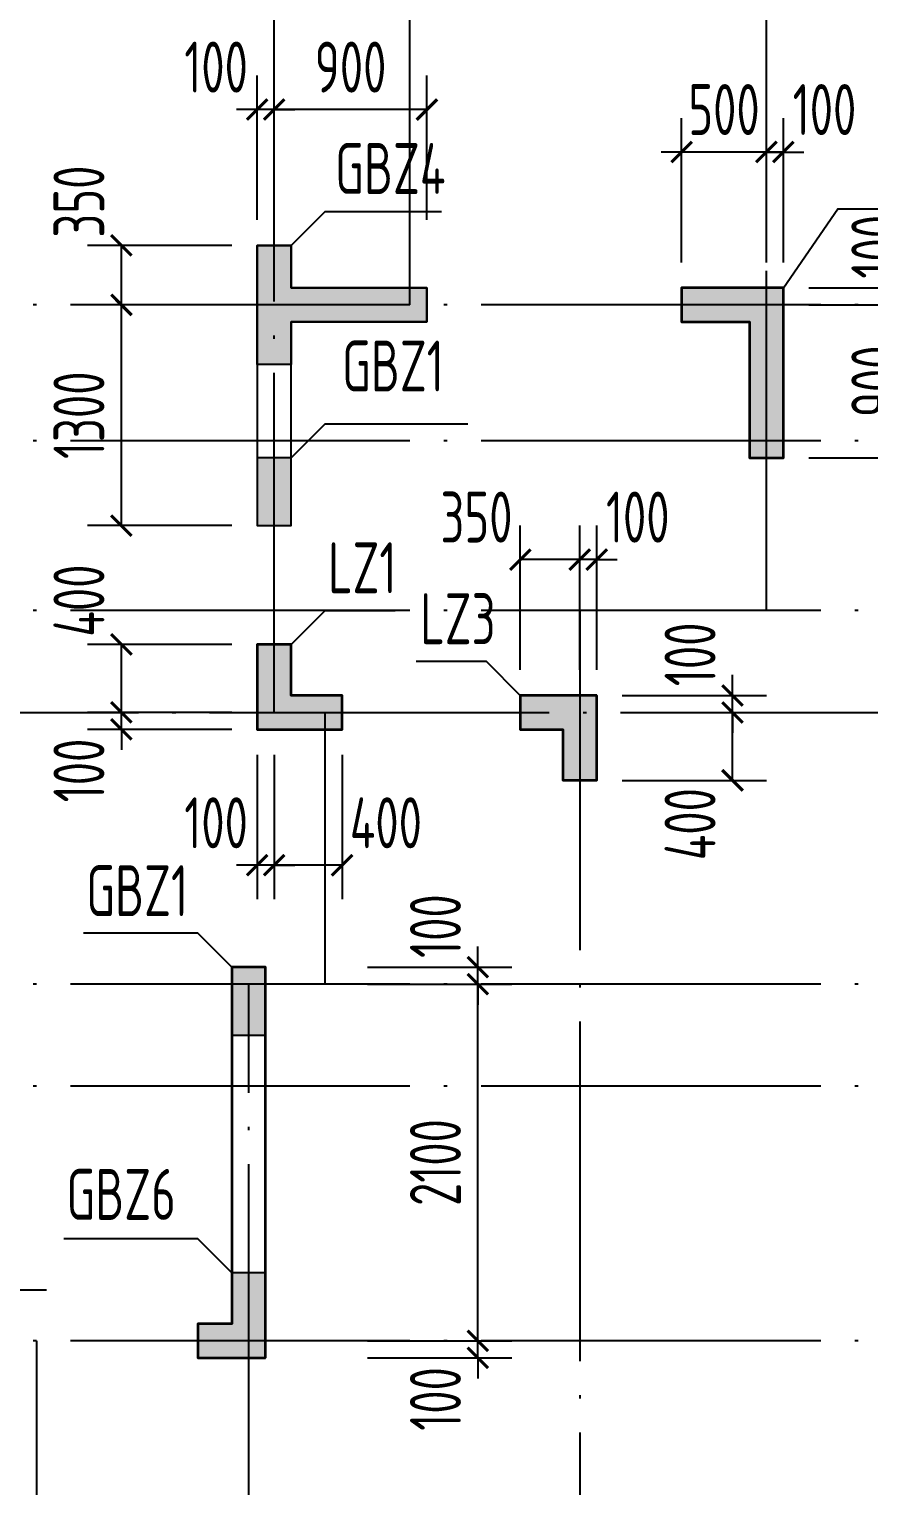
# Model space of a CAD drawing. Extents: x -1058961 to 23600, y -449123 to 2751847.
# Drawn here: x -433167 to -428220, y -249865 to -241287 of the extents above; entities that cross this region are included whole.
import ezdxf
from ezdxf.enums import TextEntityAlignment as Align

# ---------------------------------------------------------------- set-up
doc = ezdxf.new("R2010")
doc.units = 0
doc.header["$LTSCALE"] = 1000
doc.linetypes.add('DOTE', pattern=[2.42, 2, -0.2, 0.02, -0.2])
doc.layers.get('0').update_dxf_attribs({"linetype": 'CONTINUOUS'})
doc.layers.get('DEFPOINTS').update_dxf_attribs({"linetype": 'CONTINUOUS'})
for name, color, linetype in [('A-DOTE', 10, 'DOTE'), ('S-Q墙实线', 6, 'CONTINUOUS'), ('S-Q墙标注', 3, 'CONTINUOUS'), ('S-X详图填充', 252, 'CONTINUOUS'), ('S-X详图实线', 4, 'CONTINUOUS'), ('S-Z柱实线', 6, 'CONTINUOUS'), ('S-Z柱编号', 6, 'CONTINUOUS')]:
    doc.layers.add(name, color=color, linetype=linetype)
doc.styles.add('TSSD_REIN', font='tssdeng.shx', dxfattribs={"width": 0.7, "height": 300, "bigfont": 'tssdchn.shx'})
doc.styles.add('结构文字', font='zstxt.shx', dxfattribs={"width": 0.7, "bigfont": 'zshz.shx'})
doc.dimstyles.new('STRUCK', dxfattribs={"dimtxt": 400, "dimasz": 121, "dimexe": 200, "dimexo": 150, "dimgap": 115, "dimtad": 1, "dimdec": 0, "dimdsep": 46, "dimtxsty": '结构文字', "dimblk": 'ARCHTICK', "dimcen": 400, "dimclrd": 3, "dimclre": 3, "dimclrt": 7, "dimadec": 0, "dimazin": 0, "dimtfac": 1, "dimtdec": 0, "dimtix": 1, "dimtmove": 2, "dimatfit": 3, "dimldrblk": '_DIMX', "dimfxl": 0, "dimtolj": 1, "dimtzin": 0, "dimarcsym": 0})

# ---------------------------------------------------------------- blocks, each defined once
blk = doc.blocks.new('20210726.16395156')
at = {"layer": 'A-DOTE'}
for p, q in [((18500, 13100.3), (18500, 18249.9)), ((19300, 15500), (19300, 18249.9)), ((21400, 13700), (21400, 18249.9)), ((55600, 15500), (3600, 15500)), ((55600, 14700), (3600, 14700)), ((55600, 13700), (3600, 13700)), ((20299.8, 13700), (20300, 3600)), ((3600, 13100.3), (55600, 13100.3)), ((18800, 11500), (18800, 13100)), ((55600, 11500), (3600, 11500)), ((18350, 3600.1), (18350, 11500)), ((55600, 10900), (3600, 10900)), ((55600, 9400), (3600, 9400)), ((17100, 9400), (17100, 3600))]:
    blk.add_line(p, q, dxfattribs=at)
blk = doc.blocks.new('_ArchTick')
at = {"color": 0, "linetype": 'ByBlock', "const_width": 0.15}
blk.add_lwpolyline([(-0.5, -0.5), (0.5, 0.5)], dxfattribs=at)
blk = doc.blocks.new('*D793')
at = {"layer": 'DEFPOINTS', "color": 0}
for p in [(-432623.5, -245310.5), (-431823.5, -245310.5), (-431823.5, -245410.5)]:
    blk.add_point(p, dxfattribs=at)
at = {"layer": 'S-Q墙标注', "color": 3, "lineweight": -2}
for p, q in [((-432623.5, -245310.5), (-432623.5, -245189.5)), ((-431973.5, -245310.5), (-432823.5, -245310.5)), ((-432623.5, -245410.5), (-432623.5, -245310.5)), ((-431973.5, -245410.5), (-432823.5, -245410.5)), ((-432623.5, -245410.5), (-432623.5, -245531.5))]:
    blk.add_line(p, q, dxfattribs=at)
at = {"layer": 'S-Q墙标注', "color": 3, "lineweight": -2, "xscale": 121, "yscale": 121, "zscale": 121}
for p, rotation in [((-432623.5, -245310.5), 270), ((-432623.5, -245410.5), 90)]:
    blk.add_blockref('_ArchTick', p, dxfattribs=dict(at, rotation=rotation))
at = {"layer": 'S-Q墙标注', "color": 7, "insert": (-432873.5, -245652.4), "char_height": 300, "attachment_point": 5, "rotation": 90, "style": 'TSSD_REIN'}
blk.add_mtext('\\A1;100', dxfattribs=at)
blk = doc.blocks.new('_DIMX')
blk.add_line((-150, 0), (150, 0))
at = {"const_width": 50}
blk.add_lwpolyline([(-70, -70), (70, 70)], dxfattribs=at)
blk = doc.blocks.new('*D794')
at = {"layer": 'DEFPOINTS', "color": 0}
for p in [(-432623.5, -244910.5), (-431823.5, -244910.5), (-431823.5, -245310.5)]:
    blk.add_point(p, dxfattribs=at)
at = {"layer": 'S-Q墙标注', "color": 3, "lineweight": -2}
for p, q in [((-431973.5, -244910.5), (-432823.5, -244910.5)), ((-432623.5, -245310.5), (-432623.5, -244910.5)), ((-431973.5, -245310.5), (-432823.5, -245310.5))]:
    blk.add_line(p, q, dxfattribs=at)
at = {"layer": 'S-Q墙标注', "color": 3, "lineweight": -2, "xscale": 121, "yscale": 121, "zscale": 121}
for p, rotation in [((-432623.5, -244910.5), 90), ((-432623.5, -245310.5), 270)]:
    blk.add_blockref('_ArchTick', p, dxfattribs=dict(at, rotation=rotation))
at = {"layer": 'S-Q墙标注', "color": 7, "insert": (-432873.5, -244652.4), "char_height": 300, "attachment_point": 5, "rotation": 90, "style": 'TSSD_REIN'}
blk.add_mtext('\\A1;400', dxfattribs=at)
blk = doc.blocks.new('*D795')
at = {"layer": 'DEFPOINTS', "color": 0}
for p in [(-431723.5, -245410.5), (-431323.5, -245410.5), (-431723.5, -246210.5)]:
    blk.add_point(p, dxfattribs=at)
at = {"layer": 'S-Q墙标注', "color": 3, "lineweight": -2}
for p, q in [((-431723.5, -245560.5), (-431723.5, -246410.5)), ((-431323.5, -245560.5), (-431323.5, -246410.5)), ((-431323.5, -246210.5), (-431723.5, -246210.5))]:
    blk.add_line(p, q, dxfattribs=at)
at = {"layer": 'S-Q墙标注', "color": 3, "lineweight": -2, "xscale": 121, "yscale": 121, "zscale": 121, "rotation": 180}
blk.add_blockref('_ArchTick', (-431723.5, -246210.5), dxfattribs=at)
at = {"layer": 'S-Q墙标注', "color": 3, "lineweight": -2, "xscale": 121, "yscale": 121, "zscale": 121}
blk.add_blockref('_ArchTick', (-431323.5, -246210.5), dxfattribs=at)
at = {"layer": 'S-Q墙标注', "color": 7, "insert": (-431065.4, -245960.5), "char_height": 300, "attachment_point": 5, "style": 'TSSD_REIN'}
blk.add_mtext('\\A1;400', dxfattribs=at)
blk = doc.blocks.new('*D796')
at = {"layer": 'DEFPOINTS', "color": 0}
for p in [(-431823.5, -245410.5), (-431723.5, -245410.5), (-431823.5, -246210.5)]:
    blk.add_point(p, dxfattribs=at)
at = {"layer": 'S-Q墙标注', "color": 3, "lineweight": -2}
for p, q in [((-431823.5, -245560.5), (-431823.5, -246410.5)), ((-431723.5, -245560.5), (-431723.5, -246410.5)), ((-431823.5, -246210.5), (-431944.5, -246210.5)), ((-431723.5, -246210.5), (-431823.5, -246210.5)), ((-431723.5, -246210.5), (-431602.5, -246210.5))]:
    blk.add_line(p, q, dxfattribs=at)
at = {"layer": 'S-Q墙标注', "color": 3, "lineweight": -2, "xscale": 121, "yscale": 121, "zscale": 121}
blk.add_blockref('_ArchTick', (-431823.5, -246210.5), dxfattribs=at)
at = {"layer": 'S-Q墙标注', "color": 3, "lineweight": -2, "xscale": 121, "yscale": 121, "zscale": 121, "rotation": 180}
blk.add_blockref('_ArchTick', (-431723.5, -246210.5), dxfattribs=at)
at = {"layer": 'S-Q墙标注', "color": 7, "insert": (-432065.4, -245960.5), "char_height": 300, "attachment_point": 5, "style": 'TSSD_REIN'}
blk.add_mtext('\\A1;100', dxfattribs=at)
blk = doc.blocks.new('*D797')
at = {"layer": 'DEFPOINTS', "color": 0}
for p in [(-428723.5, -242910.8), (-427923.5, -242910.8), (-428723.5, -243810.8)]:
    blk.add_point(p, dxfattribs=at)
at = {"layer": 'S-Q墙标注', "color": 3, "lineweight": -2}
for p, q in [((-428573.5, -242910.8), (-427723.5, -242910.8)), ((-427923.5, -243810.8), (-427923.5, -242910.8)), ((-428573.5, -243810.8), (-427723.5, -243810.8))]:
    blk.add_line(p, q, dxfattribs=at)
at = {"layer": 'S-Q墙标注', "color": 3, "lineweight": -2, "xscale": 121, "yscale": 121, "zscale": 121}
for p, rotation in [((-427923.5, -242910.8), 90), ((-427923.5, -243810.8), 270)]:
    blk.add_blockref('_ArchTick', p, dxfattribs=dict(at, rotation=rotation))
at = {"layer": 'S-Q墙标注', "color": 7, "insert": (-428173.5, -243360.8), "char_height": 300, "attachment_point": 5, "rotation": 90, "style": 'TSSD_REIN'}
blk.add_mtext('\\A1;900', dxfattribs=at)
blk = doc.blocks.new('*D798')
at = {"layer": 'DEFPOINTS', "color": 0}
for p in [(-428723.5, -242810.8), (-427923.5, -242810.8), (-428723.5, -242910.8)]:
    blk.add_point(p, dxfattribs=at)
at = {"layer": 'S-Q墙标注', "color": 3, "lineweight": -2}
for p, q in [((-427923.5, -242810.8), (-427923.5, -242689.8)), ((-428573.5, -242810.8), (-427723.5, -242810.8)), ((-427923.5, -242910.8), (-427923.5, -242810.8)), ((-428573.5, -242910.8), (-427723.5, -242910.8)), ((-427923.5, -242910.8), (-427923.5, -243031.8))]:
    blk.add_line(p, q, dxfattribs=at)
at = {"layer": 'S-Q墙标注', "color": 3, "lineweight": -2, "xscale": 121, "yscale": 121, "zscale": 121}
for p, rotation in [((-427923.5, -242810.8), 270), ((-427923.5, -242910.8), 90)]:
    blk.add_blockref('_ArchTick', p, dxfattribs=dict(at, rotation=rotation))
at = {"layer": 'S-Q墙标注', "color": 7, "insert": (-428173.5, -242568.8), "char_height": 300, "attachment_point": 5, "rotation": 90, "style": 'TSSD_REIN'}
blk.add_mtext('\\A1;100', dxfattribs=at)
blk = doc.blocks.new('*D799')
at = {"layer": 'DEFPOINTS', "color": 0}
for p in [(-428823.5, -242010.8), (-428823.5, -242810.8), (-428723.5, -242810.8)]:
    blk.add_point(p, dxfattribs=at)
at = {"layer": 'S-Q墙标注', "color": 3, "lineweight": -2}
for p, q in [((-428823.5, -242660.8), (-428823.5, -241810.8)), ((-428723.5, -242660.8), (-428723.5, -241810.8)), ((-428823.5, -242010.8), (-428944.5, -242010.8)), ((-428723.5, -242010.8), (-428823.5, -242010.8)), ((-428723.5, -242010.8), (-428602.5, -242010.8))]:
    blk.add_line(p, q, dxfattribs=at)
at = {"layer": 'S-Q墙标注', "color": 3, "lineweight": -2, "xscale": 121, "yscale": 121, "zscale": 121}
blk.add_blockref('_ArchTick', (-428823.5, -242010.8), dxfattribs=at)
at = {"layer": 'S-Q墙标注', "color": 3, "lineweight": -2, "xscale": 121, "yscale": 121, "zscale": 121, "rotation": 180}
blk.add_blockref('_ArchTick', (-428723.5, -242010.8), dxfattribs=at)
at = {"layer": 'S-Q墙标注', "color": 7, "insert": (-428481.6, -241760.8), "char_height": 300, "attachment_point": 5, "style": 'TSSD_REIN'}
blk.add_mtext('\\A1;100', dxfattribs=at)
blk = doc.blocks.new('*D800')
at = {"layer": 'DEFPOINTS', "color": 0}
for p in [(-429323.4, -242010.8), (-429323.4, -242810.8), (-428823.5, -242810.8)]:
    blk.add_point(p, dxfattribs=at)
at = {"layer": 'S-Q墙标注', "color": 3, "lineweight": -2}
for p, q in [((-429323.4, -242660.8), (-429323.4, -241810.8)), ((-428823.5, -242660.8), (-428823.5, -241810.8)), ((-429323.4, -242010.8), (-429444.4, -242010.8)), ((-428823.5, -242010.8), (-429323.4, -242010.8)), ((-428823.5, -242010.8), (-428702.5, -242010.8))]:
    blk.add_line(p, q, dxfattribs=at)
at = {"layer": 'S-Q墙标注', "color": 3, "lineweight": -2, "xscale": 121, "yscale": 121, "zscale": 121}
blk.add_blockref('_ArchTick', (-429323.4, -242010.8), dxfattribs=at)
at = {"layer": 'S-Q墙标注', "color": 3, "lineweight": -2, "xscale": 121, "yscale": 121, "zscale": 121, "rotation": 180}
blk.add_blockref('_ArchTick', (-428823.5, -242010.8), dxfattribs=at)
at = {"layer": 'S-Q墙标注', "color": 7, "insert": (-429073.5, -241760.8), "char_height": 300, "attachment_point": 5, "style": 'TSSD_REIN'}
blk.add_mtext('\\A1;500', dxfattribs=at)
blk = doc.blocks.new('*D801')
at = {"layer": 'DEFPOINTS', "color": 0}
for p in [(-431323.4, -249010.8), (-430523.4, -249010.8), (-431323.4, -249110.8)]:
    blk.add_point(p, dxfattribs=at)
at = {"layer": 'S-Q墙标注', "color": 3, "lineweight": -2}
for p, q in [((-430523.4, -249010.8), (-430523.4, -248889.8)), ((-431173.4, -249010.8), (-430323.4, -249010.8)), ((-430523.4, -249110.8), (-430523.4, -249010.8)), ((-431173.4, -249110.8), (-430323.4, -249110.8)), ((-430523.4, -249110.8), (-430523.4, -249231.8))]:
    blk.add_line(p, q, dxfattribs=at)
at = {"layer": 'S-Q墙标注', "color": 3, "lineweight": -2, "xscale": 121, "yscale": 121, "zscale": 121}
for p, rotation in [((-430523.4, -249010.8), 270), ((-430523.4, -249110.8), 90)]:
    blk.add_blockref('_ArchTick', p, dxfattribs=dict(at, rotation=rotation))
at = {"layer": 'S-Q墙标注', "color": 7, "insert": (-430773.4, -249352.7), "char_height": 300, "attachment_point": 5, "rotation": 90, "style": 'TSSD_REIN'}
blk.add_mtext('\\A1;100', dxfattribs=at)
blk = doc.blocks.new('*D802')
at = {"layer": 'DEFPOINTS', "color": 0}
for p in [(-431323.4, -246910.8), (-430523.4, -246910.8), (-431323.4, -249010.8)]:
    blk.add_point(p, dxfattribs=at)
at = {"layer": 'S-Q墙标注', "color": 3, "lineweight": -2}
for p, q in [((-431173.4, -246910.8), (-430323.4, -246910.8)), ((-430523.4, -249010.8), (-430523.4, -246910.8)), ((-431173.4, -249010.8), (-430323.4, -249010.8))]:
    blk.add_line(p, q, dxfattribs=at)
at = {"layer": 'S-Q墙标注', "color": 3, "lineweight": -2, "xscale": 121, "yscale": 121, "zscale": 121}
for p, rotation in [((-430523.4, -246910.8), 90), ((-430523.4, -249010.8), 270)]:
    blk.add_blockref('_ArchTick', p, dxfattribs=dict(at, rotation=rotation))
at = {"layer": 'S-Q墙标注', "color": 7, "insert": (-430773.4, -247960.8), "char_height": 300, "attachment_point": 5, "rotation": 90, "style": 'TSSD_REIN'}
blk.add_mtext('\\A1;2100', dxfattribs=at)
blk = doc.blocks.new('*D803')
at = {"layer": 'DEFPOINTS', "color": 0}
for p in [(-431323.4, -246810.8), (-430523.4, -246810.8), (-431323.4, -246910.8)]:
    blk.add_point(p, dxfattribs=at)
at = {"layer": 'S-Q墙标注', "color": 3, "lineweight": -2}
for p, q in [((-430523.4, -246810.8), (-430523.4, -246689.8)), ((-431173.4, -246810.8), (-430323.4, -246810.8)), ((-430523.4, -246910.8), (-430523.4, -246810.8)), ((-431173.4, -246910.8), (-430323.4, -246910.8)), ((-430523.4, -246910.8), (-430523.4, -247031.8))]:
    blk.add_line(p, q, dxfattribs=at)
at = {"layer": 'S-Q墙标注', "color": 3, "lineweight": -2, "xscale": 121, "yscale": 121, "zscale": 121}
for p, rotation in [((-430523.4, -246810.8), 270), ((-430523.4, -246910.8), 90)]:
    blk.add_blockref('_ArchTick', p, dxfattribs=dict(at, rotation=rotation))
at = {"layer": 'S-Q墙标注', "color": 7, "insert": (-430773.4, -246568.8), "char_height": 300, "attachment_point": 5, "rotation": 90, "style": 'TSSD_REIN'}
blk.add_mtext('\\A1;100', dxfattribs=at)
blk = doc.blocks.new('*D852')
at = {"layer": 'DEFPOINTS', "color": 0}
for p in [(-430273.5, -244410.5), (-430273.5, -245210.5), (-429923.7, -245210.5)]:
    blk.add_point(p, dxfattribs=at)
at = {"layer": 'S-Q墙标注', "color": 3, "lineweight": -2}
for p, q in [((-430273.5, -245060.5), (-430273.5, -244210.5)), ((-429923.7, -245060.5), (-429923.7, -244210.5)), ((-429923.7, -244410.5), (-430273.5, -244410.5))]:
    blk.add_line(p, q, dxfattribs=at)
at = {"layer": 'S-Q墙标注', "color": 3, "lineweight": -2, "xscale": 121, "yscale": 121, "zscale": 121, "rotation": 180}
blk.add_blockref('_ArchTick', (-430273.5, -244410.5), dxfattribs=at)
at = {"layer": 'S-Q墙标注', "color": 3, "lineweight": -2, "xscale": 121, "yscale": 121, "zscale": 121}
blk.add_blockref('_ArchTick', (-429923.7, -244410.5), dxfattribs=at)
at = {"layer": 'S-Q墙标注', "color": 7, "insert": (-430531.6, -244160.5), "char_height": 300, "attachment_point": 5, "style": 'TSSD_REIN'}
blk.add_mtext('\\A1;350', dxfattribs=at)
blk = doc.blocks.new('*D855')
at = {"layer": 'DEFPOINTS', "color": 0}
for p in [(-429923.7, -244410.5), (-429923.7, -245210.5), (-429823.5, -245210.5)]:
    blk.add_point(p, dxfattribs=at)
at = {"layer": 'S-Q墙标注', "color": 3, "lineweight": -2}
for p, q in [((-429923.7, -245060.5), (-429923.7, -244210.5)), ((-429823.5, -245060.5), (-429823.5, -244210.5)), ((-429923.7, -244410.5), (-430044.7, -244410.5)), ((-429823.5, -244410.5), (-429923.7, -244410.5)), ((-429823.5, -244410.5), (-429702.5, -244410.5))]:
    blk.add_line(p, q, dxfattribs=at)
at = {"layer": 'S-Q墙标注', "color": 3, "lineweight": -2, "xscale": 121, "yscale": 121, "zscale": 121}
blk.add_blockref('_ArchTick', (-429923.7, -244410.5), dxfattribs=at)
at = {"layer": 'S-Q墙标注', "color": 3, "lineweight": -2, "xscale": 121, "yscale": 121, "zscale": 121, "rotation": 180}
blk.add_blockref('_ArchTick', (-429823.5, -244410.5), dxfattribs=at)
at = {"layer": 'S-Q墙标注', "color": 7, "insert": (-429581.6, -244160.5), "char_height": 300, "attachment_point": 5, "style": 'TSSD_REIN'}
blk.add_mtext('\\A1;100', dxfattribs=at)
blk = doc.blocks.new('*D853')
at = {"layer": 'DEFPOINTS', "color": 0}
for p in [(-429823.5, -245210.5), (-429023.5, -245210.5), (-429823.5, -245310.5)]:
    blk.add_point(p, dxfattribs=at)
at = {"layer": 'S-Q墙标注', "color": 3, "lineweight": -2}
for p, q in [((-429023.5, -245210.5), (-429023.5, -245089.5)), ((-429673.5, -245210.5), (-428823.5, -245210.5)), ((-429023.5, -245310.5), (-429023.5, -245210.5)), ((-429673.5, -245310.5), (-428823.5, -245310.5)), ((-429023.5, -245310.5), (-429023.5, -245431.5))]:
    blk.add_line(p, q, dxfattribs=at)
at = {"layer": 'S-Q墙标注', "color": 3, "lineweight": -2, "xscale": 121, "yscale": 121, "zscale": 121}
for p, rotation in [((-429023.5, -245210.5), 270), ((-429023.5, -245310.5), 90)]:
    blk.add_blockref('_ArchTick', p, dxfattribs=dict(at, rotation=rotation))
at = {"layer": 'S-Q墙标注', "color": 7, "insert": (-429273.5, -244968.6), "char_height": 300, "attachment_point": 5, "rotation": 90, "style": 'TSSD_REIN'}
blk.add_mtext('\\A1;100', dxfattribs=at)
blk = doc.blocks.new('*D854')
at = {"layer": 'DEFPOINTS', "color": 0}
for p in [(-429823.5, -245310.5), (-429023.5, -245310.5), (-429823.5, -245710.5)]:
    blk.add_point(p, dxfattribs=at)
at = {"layer": 'S-Q墙标注', "color": 3, "lineweight": -2}
for p, q in [((-429673.5, -245310.5), (-428823.5, -245310.5)), ((-429023.5, -245710.5), (-429023.5, -245310.5)), ((-429673.5, -245710.5), (-428823.5, -245710.5))]:
    blk.add_line(p, q, dxfattribs=at)
at = {"layer": 'S-Q墙标注', "color": 3, "lineweight": -2, "xscale": 121, "yscale": 121, "zscale": 121}
for p, rotation in [((-429023.5, -245310.5), 90), ((-429023.5, -245710.5), 270)]:
    blk.add_blockref('_ArchTick', p, dxfattribs=dict(at, rotation=rotation))
at = {"layer": 'S-Q墙标注', "color": 7, "insert": (-429273.5, -245968.6), "char_height": 300, "attachment_point": 5, "rotation": 90, "style": 'TSSD_REIN'}
blk.add_mtext('\\A1;400', dxfattribs=at)
blk = doc.blocks.new('*D1256')
at = {"layer": 'DEFPOINTS', "color": 0}
for p in [(-432623.5, -242910.8), (-431823.5, -242910.8), (-431823.5, -244210.8)]:
    blk.add_point(p, dxfattribs=at)
at = {"layer": 'S-Q墙标注', "color": 3, "lineweight": -2}
for p, q in [((-431973.5, -242910.8), (-432823.5, -242910.8)), ((-432623.5, -244210.8), (-432623.5, -242910.8)), ((-431973.5, -244210.8), (-432823.5, -244210.8))]:
    blk.add_line(p, q, dxfattribs=at)
at = {"layer": 'S-Q墙标注', "color": 3, "lineweight": -2, "xscale": 121, "yscale": 121, "zscale": 121}
for p, rotation in [((-432623.5, -242910.8), 90), ((-432623.5, -244210.8), 270)]:
    blk.add_blockref('_ArchTick', p, dxfattribs=dict(at, rotation=rotation))
at = {"layer": 'S-Q墙标注', "color": 7, "insert": (-432873.5, -243560.8), "char_height": 300, "attachment_point": 5, "rotation": 90, "style": 'TSSD_REIN'}
blk.add_mtext('\\A1;1300', dxfattribs=at)
blk = doc.blocks.new('*D1257')
at = {"layer": 'DEFPOINTS', "color": 0}
for p in [(-432623.5, -242560.8), (-431823.5, -242560.8), (-431823.5, -242910.8)]:
    blk.add_point(p, dxfattribs=at)
at = {"layer": 'S-Q墙标注', "color": 3, "lineweight": -2}
for p, q in [((-431973.5, -242560.8), (-432823.5, -242560.8)), ((-432623.5, -242910.8), (-432623.5, -242560.8)), ((-431973.5, -242910.8), (-432823.5, -242910.8))]:
    blk.add_line(p, q, dxfattribs=at)
at = {"layer": 'S-Q墙标注', "color": 3, "lineweight": -2, "xscale": 121, "yscale": 121, "zscale": 121}
for p, rotation in [((-432623.5, -242560.8), 90), ((-432623.5, -242910.8), 270)]:
    blk.add_blockref('_ArchTick', p, dxfattribs=dict(at, rotation=rotation))
at = {"layer": 'S-Q墙标注', "color": 7, "insert": (-432873.5, -242302.7), "char_height": 300, "attachment_point": 5, "rotation": 90, "style": 'TSSD_REIN'}
blk.add_mtext('\\A1;350', dxfattribs=at)
blk = doc.blocks.new('*D1258')
at = {"layer": 'DEFPOINTS', "color": 0}
for p in [(-431723.5, -241760.8), (-431723.5, -242560.8), (-430823.4, -242560.8)]:
    blk.add_point(p, dxfattribs=at)
at = {"layer": 'S-Q墙标注', "color": 3, "lineweight": -2}
for p, q in [((-431723.5, -242410.8), (-431723.5, -241560.8)), ((-430823.4, -242410.8), (-430823.4, -241560.8)), ((-430823.4, -241760.8), (-431723.5, -241760.8))]:
    blk.add_line(p, q, dxfattribs=at)
at = {"layer": 'S-Q墙标注', "color": 3, "lineweight": -2, "xscale": 121, "yscale": 121, "zscale": 121, "rotation": 180}
blk.add_blockref('_ArchTick', (-431723.5, -241760.8), dxfattribs=at)
at = {"layer": 'S-Q墙标注', "color": 3, "lineweight": -2, "xscale": 121, "yscale": 121, "zscale": 121}
blk.add_blockref('_ArchTick', (-430823.4, -241760.8), dxfattribs=at)
at = {"layer": 'S-Q墙标注', "color": 7, "insert": (-431273.4, -241510.8), "char_height": 300, "attachment_point": 5, "style": 'TSSD_REIN'}
blk.add_mtext('\\A1;900', dxfattribs=at)
blk = doc.blocks.new('*D1259')
at = {"layer": 'DEFPOINTS', "color": 0}
for p in [(-431823.5, -241760.8), (-431823.5, -242560.8), (-431723.5, -242560.8)]:
    blk.add_point(p, dxfattribs=at)
at = {"layer": 'S-Q墙标注', "color": 3, "lineweight": -2}
for p, q in [((-431823.5, -242410.8), (-431823.5, -241560.8)), ((-431723.5, -242410.8), (-431723.5, -241560.8)), ((-431823.5, -241760.8), (-431944.5, -241760.8)), ((-431723.5, -241760.8), (-431823.5, -241760.8)), ((-431723.5, -241760.8), (-431602.5, -241760.8))]:
    blk.add_line(p, q, dxfattribs=at)
at = {"layer": 'S-Q墙标注', "color": 3, "lineweight": -2, "xscale": 121, "yscale": 121, "zscale": 121}
blk.add_blockref('_ArchTick', (-431823.5, -241760.8), dxfattribs=at)
at = {"layer": 'S-Q墙标注', "color": 3, "lineweight": -2, "xscale": 121, "yscale": 121, "zscale": 121, "rotation": 180}
blk.add_blockref('_ArchTick', (-431723.5, -241760.8), dxfattribs=at)
at = {"layer": 'S-Q墙标注', "color": 7, "insert": (-432065.4, -241510.8), "char_height": 300, "attachment_point": 5, "style": 'TSSD_REIN'}
blk.add_mtext('\\A1;100', dxfattribs=at)

msp = doc.modelspace()

# ---------------------------------------------------------------- hatches: boundary and pattern name
at = {"layer": 'S-X详图填充'}
h = msp.add_hatch(color=256, dxfattribs=at)
h.dxf.hatch_style = 1
h.paths.add_polyline_path([(-431623.49, -243261.23), (-431823.49, -243261.23), (-431823.49, -242560.77), (-431623.49, -242560.77), (-431623.49, -242810.77), (-430823.37, -242810.77), (-430823.37, -243010.77), (-431623.49, -243010.77)])
h = msp.add_hatch(color=256, dxfattribs=at)
h.dxf.hatch_style = 1
h.paths.add_polyline_path([(-428723.5, -242810.77), (-429323.41, -242810.77), (-429323.41, -243010.77), (-428923.5, -243010.77), (-428923.5, -243810.77), (-428723.5, -243810.77)])
h = msp.add_hatch(color=256, dxfattribs=at)
h.dxf.hatch_style = 1
h.paths.add_polyline_path([(-431623.49, -243810.77), (-431823.49, -243810.77), (-431823.49, -244210.77), (-431623.49, -244210.77)])
msp.add_hatch(color=256, dxfattribs=at).paths.add_polyline_path([(-431323.49, -245210.5), (-431623.49, -245210.5), (-431623.49, -244910.5), (-431823.49, -244910.5), (-431823.49, -245410.5), (-431323.49, -245410.5)], flags=0)
msp.add_hatch(color=256, dxfattribs=at).paths.add_polyline_path([(-430273.65, -245410.37), (-430023.65, -245410.37), (-430023.65, -245710.37), (-429823.65, -245710.37), (-429823.65, -245210.37), (-430273.65, -245210.37)])
h = msp.add_hatch(color=256, dxfattribs=at)
h.dxf.hatch_style = 1
h.paths.add_polyline_path([(-431773.5, -246810.77), (-431973.5, -246810.77), (-431973.5, -247210.77), (-431773.5, -247210.77)])
h = msp.add_hatch(color=256, dxfattribs=at)
h.dxf.hatch_style = 1
h.paths.add_polyline_path([(-431773.5, -248610.77), (-431973.5, -248610.77), (-431973.5, -248910.77), (-432173.5, -248910.77), (-432173.5, -249110.77), (-431773.5, -249110.77)])

# ---------------------------------------------------------------- linework, layer by layer
at = {"layer": 'S-Q墙实线'}
msp.add_lwpolyline([(-431823.49, -242910.77), (-431823.49, -244210.77), (-431623.49, -244210.77), (-431623.49, -243010.77), (-430823.89, -243010.77), (-430823.89, -242810.77), (-431623.49, -242810.77), (-431623.49, -242560.77), (-431823.49, -242560.77)], close=True, dxfattribs=at)
at = {"layer": 'S-Q墙实线', "lineweight": 35}
for points in [[(-428723.5, -242810.77), (-429323.41, -242810.77), (-429323.41, -243010.77), (-428923.5, -243010.77), (-428923.49, -243810.77), (-428723.49, -243810.77)], [(-431773.5, -249110.77), (-431773.5, -247960.77), (-431773.5, -247510.77), (-431773.5, -246810.77), (-431973.5, -246810.77), (-431973.5, -247510.77), (-431973.5, -247960.77), (-431973.5, -248910.77), (-432173.5, -248910.77), (-432173.5, -249110.77)]]:
    msp.add_lwpolyline(points, close=True, dxfattribs=at)
at = {"layer": 'S-X详图实线'}
for points in [[(-431623.49, -243261.23), (-431823.49, -243261.23), (-431823.49, -242560.77), (-431623.49, -242560.77), (-431623.49, -242810.77), (-430823.37, -242810.77), (-430823.37, -243010.77), (-431623.49, -243010.77), (-431623.49, -243010.77)], [(-428723.5, -242810.77), (-429323.41, -242810.77), (-429323.41, -243010.77), (-428923.5, -243010.77), (-428923.5, -243810.77), (-428723.5, -243810.77), (-428723.5, -242810.77)], [(-431623.49, -243810.77), (-431823.49, -243810.77), (-431823.49, -244210.77), (-431623.49, -244210.77), (-431623.49, -243810.77)], [(-431323.49, -245210.5), (-431623.49, -245210.5), (-431623.49, -244910.5), (-431823.49, -244910.5), (-431823.49, -245410.5), (-431323.49, -245410.5), (-431323.49, -245210.5)], [(-430273.65, -245410.37), (-430023.65, -245410.37), (-430023.65, -245710.37), (-429823.65, -245710.37), (-429823.65, -245210.37), (-430273.65, -245210.37), (-430273.65, -245410.37)], [(-431773.5, -246810.77), (-431973.5, -246810.77), (-431973.5, -247210.77), (-431773.5, -247210.77), (-431773.5, -246810.77)], [(-431773.5, -248610.77), (-431973.5, -248610.77), (-431973.5, -248910.77), (-432173.5, -248910.77), (-432173.5, -249110.77), (-431773.5, -249110.77), (-431773.5, -248610.77)]]:
    msp.add_lwpolyline(points, close=True, dxfattribs=at)
at = {"layer": 'S-Z柱实线', "lineweight": 35}
for points in [[(-431623.49, -244910.5), (-431823.49, -244910.5), (-431823.49, -245410.5), (-431323.49, -245410.5), (-431323.49, -245210.5), (-431623.49, -245210.5)], [(-429823.65, -245210.37), (-430273.65, -245210.37), (-430273.65, -245410.37), (-430023.65, -245410.37), (-430023.65, -245710.37), (-429823.65, -245710.37)]]:
    msp.add_lwpolyline(points, close=True, dxfattribs=at)
at = {"layer": 'S-Z柱编号', "color": 7}
for points in [[(-431623.49, -242560.77), (-431423.49, -242360.77), (-430737.31, -242360.77)], [(-428723.5, -242810.77), (-428403.79, -242345.7), (-427783, -242345.7)], [(-431623.49, -243810.77), (-431423.49, -243610.77), (-430583.49, -243610.77)], [(-431623.49, -244910.5), (-431423.49, -244710.5), (-431010.27, -244710.5)], [(-430273.5, -245210.5), (-430473.5, -245010.5), (-430886.72, -245010.5)], [(-431973.5, -246810.77), (-432173.5, -246610.77), (-432847.02, -246610.77)], [(-431973.49, -248610.77), (-432173.49, -248410.77), (-432963.29, -248410.77)], [(-434073.5, -248910.77), (-433873.5, -248710.77), (-433065.26, -248710.77)]]:
    msp.add_lwpolyline(points, dxfattribs=at)

# ---------------------------------------------------------------- block references
at = {"layer": 'A-DOTE'}
msp.add_blockref('20210726.16395156', (-450223.49, -258410.82), dxfattribs=at)

# ---------------------------------------------------------------- texts
at = {"layer": 'S-Z柱编号', "color": 7, "style": 'TSSD_REIN', "width": 0.7}
for s, p in [('GBZ4', (-431364.13, -242347.8)), ('GBZ1', (-431323.49, -243510.77)), ('LZ1', (-431405.66, -244698.79)), ('LZ3', (-430862.87, -244998.79)), ('GBZ1', (-432830.19, -246600.18)), ('GBZ6', (-432946.99, -248388.32))]:
    msp.add_text(s, height=300, dxfattribs=at).set_placement(p, align=Align.BOTTOM_LEFT)

# ---------------------------------------------------------------- dimensions: what is measured, and where the dimension line sits
at = {"layer": 'S-Q墙标注'}
for base, p1, p2, angle, picture, middle in [((-431823.49, -241760.77), (-431723.48, -242560.77), (-431823.49, -242560.77), 180, '*D1259', (-432065.42, -241510.77)), ((-428823.49, -242010.77), (-428723.49, -242810.77), (-428823.49, -242810.77), 180, '*D799', (-428481.57, -241760.77)), ((-432623.49, -242560.77), (-431823.49, -242910.77), (-431823.49, -242560.77), 90, '*D1257', (-432873.49, -242302.69)), ((-427923.49, -242810.77), (-428723.49, -242910.77), (-428723.49, -242810.77), 90, '*D798', (-428173.49, -242568.85)), ((-430273.5, -244410.5), (-429923.7, -245210.5), (-430273.5, -245210.5), 180, '*D852', (-430531.57, -244160.5)), ((-429923.7, -244410.5), (-429823.5, -245210.5), (-429923.7, -245210.5), 180, '*D855', (-429581.57, -244160.5)), ((-432623.49, -244910.5), (-431823.49, -245310.5), (-431823.49, -244910.5), 90, '*D794', (-432873.49, -244652.42)), ((-429023.5, -245210.5), (-429823.5, -245310.5), (-429823.5, -245210.5), 90, '*D853', (-429273.5, -244968.58)), ((-432623.49, -245310.5), (-431823.49, -245410.5), (-431823.49, -245310.5), 90, '*D793', (-432873.49, -245652.42)), ((-429023.5, -245310.5), (-429823.5, -245710.5), (-429823.5, -245310.5), 90, '*D854', (-429273.5, -245968.58)), ((-431823.49, -246210.5), (-431723.49, -245410.5), (-431823.49, -245410.5), 180, '*D796', (-432065.42, -245960.5)), ((-431723.49, -246210.5), (-431323.49, -245410.5), (-431723.49, -245410.5), 180, '*D795', (-431065.42, -245960.5)), ((-430523.43, -246810.77), (-431323.43, -246910.77), (-431323.43, -246810.77), 90, '*D803', (-430773.43, -246568.85)), ((-430523.43, -249010.77), (-431323.43, -249110.77), (-431323.43, -249010.77), 90, '*D801', (-430773.43, -249352.69))]:
    dim = msp.add_linear_dim(base=base, p1=p1, p2=p2, angle=angle, dimstyle='STRUCK', override={"dimtxt": 300, "dimgap": 100, "dimtxsty": 'TSSD_REIN'}, dxfattribs=at)
    dim.commit()
    dim.dimension.update_dxf_attribs({"geometry": picture, "text_midpoint": middle, "dimtype": 160})
for base, p1, p2, angle, picture, middle in [((-431723.48, -241760.77), (-430823.37, -242560.77), (-431723.48, -242560.77), 180, '*D1258', (-431273.43, -241510.77)), ((-429323.41, -242010.77), (-428823.49, -242810.77), (-429323.41, -242810.77), 180, '*D800', (-429073.45, -241760.77)), ((-432623.49, -242910.77), (-431823.49, -244210.77), (-431823.49, -242910.77), 90, '*D1256', (-432873.49, -243560.77)), ((-427923.49, -242910.77), (-428723.49, -243810.77), (-428723.49, -242910.77), 90, '*D797', (-428173.49, -243360.77)), ((-430523.43, -246910.77), (-431323.43, -249010.77), (-431323.43, -246910.77), 90, '*D802', (-430773.43, -247960.77))]:
    dim = msp.add_linear_dim(base=base, p1=p1, p2=p2, angle=angle, dimstyle='STRUCK', override={"dimtxt": 300, "dimgap": 100, "dimtxsty": 'TSSD_REIN'}, dxfattribs=at)
    dim.commit()
    dim.dimension.update_dxf_attribs({"geometry": picture, "text_midpoint": middle})

doc.saveas('drawing.dxf')
